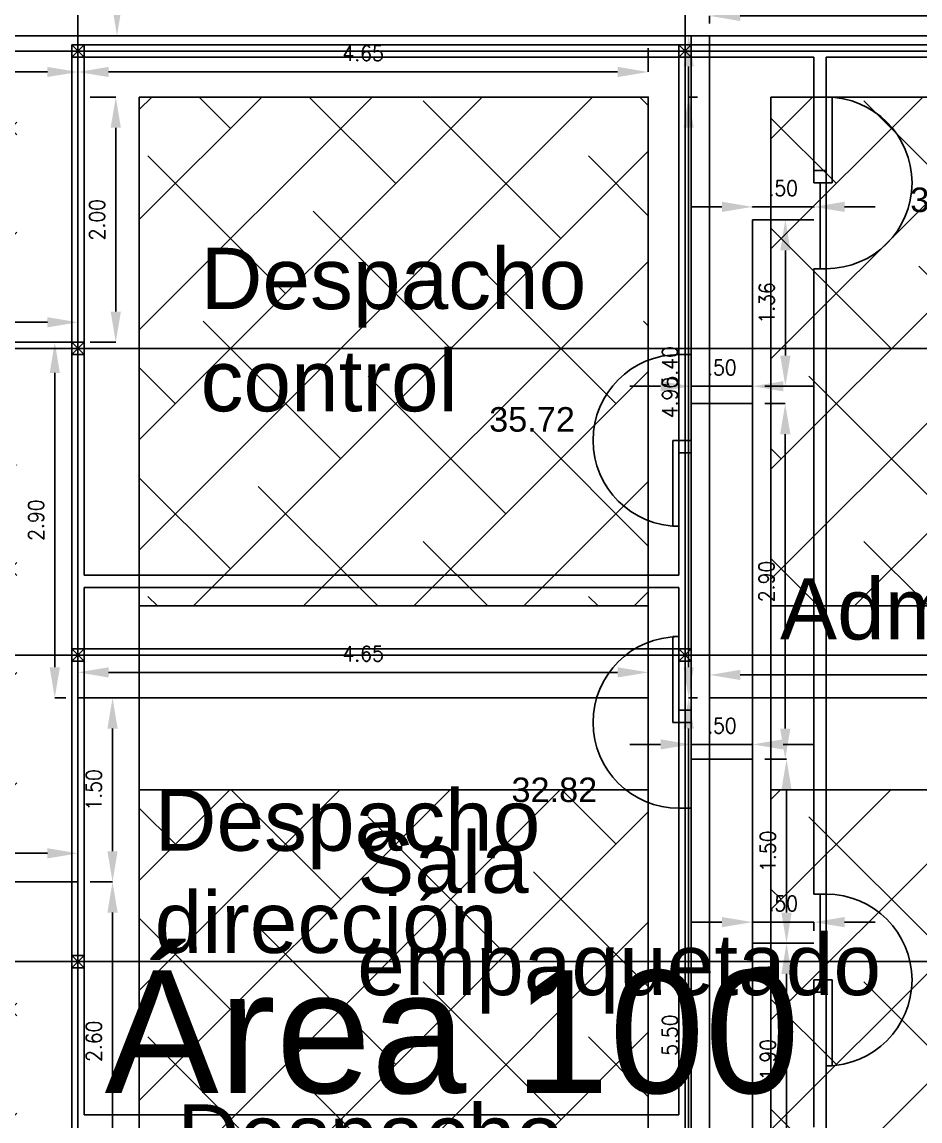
# Model space of a CAD drawing. Header units: inches. Extents: x 72863 to 73068, y 49095 to 49225.
# Drawn here: x 73056.35 to 73063.67, y 49166.39 to 49175.35 of the extents above; entities that cross this region are included whole.
import ezdxf

# ---------------------------------------------------------------- set-up
doc = ezdxf.new("R2010")
doc.units = ezdxf.units.IN
for name, color, linetype in [('Aguas pluviales', 140, 'Continuous'), ('Auxiliar', 240, 'Continuous'), ('Cotas_IncendiosP0', 30, 'Continuous'), ('Cotas_IncendiosP1', 30, 'Continuous'), ('IncendiosP0', 1, 'Continuous'), ('IncendiosP1', 1, 'Continuous'), ('P0', 5, 'Continuous'), ('P0 Texto', 7, 'Continuous'), ('P0_Elementos', 44, 'Continuous'), ('P0_Pasillos', 90, 'Continuous'), ('P1', 3, 'Continuous'), ('P1 Paredes interiores', 76, 'Continuous'), ('P1 Puertas', 30, 'Continuous'), ('P1 Puertas desplazadas', 30, 'Continuous'), ('P1 Texto', 7, 'Continuous'), ('Pilares', 240, 'Continuous')]:
    doc.layers.add(name, color=color, linetype=linetype)
doc.styles.add('80-100', font='romans.shx', dxfattribs={"width": 0.9, "height": 0.125})
doc.styles.get("Standard").update_dxf_attribs({"font": 'arial.ttf'})
doc.dimstyles.new('Copia de 100_conlineas', dxfattribs={"dimtxt": 0.125, "dimasz": 0.25, "dimexe": 0, "dimexo": 0.1, "dimgap": 0.09, "dimtad": 1, "dimzin": 4, "dimdsep": 46, "dimtxsty": '80-100', "dimcen": 0.1, "dimclrd": 256, "dimclre": 256, "dimclrt": 256, "dimadec": 0, "dimazin": 0, "dimtfac": 1, "dimtix": 1, "dimtmove": 2, "dimatfit": 3, "dimfxl": 1, "dimtvp": 1.058824, "dimtolj": 1, "dimtzin": 1, "dimarcsym": 0})

# ---------------------------------------------------------------- blocks, each defined once
blk = doc.blocks.new('*D372')
at = {"layer": 'Cotas_IncendiosP1', "lineweight": -2, "transparency": 16777216}
for p, q in [((73062.0571, 49168.0107), (73061.8071, 49168.0107)), ((73062.3071, 49167.9388), (73062.3071, 49168.0107)), ((73062.3071, 49168.0107), (73062.8071, 49168.0107)), ((73062.8071, 49167.9388), (73062.8071, 49168.0107)), ((73063.0571, 49168.0107), (73063.3071, 49168.0107))]:
    blk.add_line(p, q, dxfattribs=at)
at = {"layer": 'Cotas_IncendiosP1', "transparency": 16777216}
for points in [[(73062.0571, 49168.0523), (73062.0571, 49167.969), (73062.3071, 49168.0107)], [(73063.0571, 49168.0523), (73063.0571, 49167.969), (73062.8071, 49168.0107)]]:
    blk.add_solid(points, dxfattribs=at)
at = {"layer": 'Defpoints', "color": 0, "transparency": 16777216}
for p in [(73062.8071, 49168.0107), (73062.3071, 49167.8388), (73062.8071, 49167.8388)]:
    blk.add_point(p, dxfattribs=at)
at = {"layer": 'Cotas_IncendiosP1', "transparency": 16777216, "insert": (73062.5571, 49168.1632), "char_height": 0.125, "attachment_point": 5, "style": '80-100'}
blk.add_mtext('\\A1;.50', dxfattribs=at)
blk = doc.blocks.new('*D373')
at = {"layer": 'Cotas_IncendiosP1', "lineweight": -2, "transparency": 16777216}
for p, q in [((73061.5571, 49169.4599), (73061.3071, 49169.4599)), ((73061.8071, 49169.4388), (73061.8071, 49169.4599)), ((73061.8071, 49169.4599), (73062.3071, 49169.4599)), ((73062.3071, 49169.4388), (73062.3071, 49169.4599)), ((73062.5571, 49169.4599), (73062.8071, 49169.4599))]:
    blk.add_line(p, q, dxfattribs=at)
at = {"layer": 'Cotas_IncendiosP1', "transparency": 16777216}
for points in [[(73061.5571, 49169.5016), (73061.5571, 49169.4182), (73061.8071, 49169.4599)], [(73062.5571, 49169.5016), (73062.5571, 49169.4182), (73062.3071, 49169.4599)]]:
    blk.add_solid(points, dxfattribs=at)
at = {"layer": 'Defpoints', "color": 0, "transparency": 16777216}
for p in [(73062.3071, 49169.4599), (73061.8071, 49169.3388), (73062.3071, 49169.3388)]:
    blk.add_point(p, dxfattribs=at)
at = {"layer": 'Cotas_IncendiosP1', "transparency": 16777216, "insert": (73062.0571, 49169.6124), "char_height": 0.125, "attachment_point": 5, "style": '80-100'}
blk.add_mtext('\\A1;.50', dxfattribs=at)
blk = doc.blocks.new('*D374')
at = {"layer": 'Cotas_IncendiosP1', "lineweight": -2, "transparency": 16777216}
for p, q in [((73061.5571, 49172.3804), (73061.3071, 49172.3804)), ((73061.8071, 49172.3388), (73061.8071, 49172.3804)), ((73061.8071, 49172.3804), (73062.3071, 49172.3804)), ((73062.3071, 49172.3388), (73062.3071, 49172.3804)), ((73062.5571, 49172.3804), (73062.8071, 49172.3804))]:
    blk.add_line(p, q, dxfattribs=at)
at = {"layer": 'Cotas_IncendiosP1', "transparency": 16777216}
for points in [[(73061.5571, 49172.422), (73061.5571, 49172.3387), (73061.8071, 49172.3804)], [(73062.5571, 49172.422), (73062.5571, 49172.3387), (73062.3071, 49172.3804)]]:
    blk.add_solid(points, dxfattribs=at)
at = {"layer": 'Defpoints', "color": 0, "transparency": 16777216}
for p in [(73062.3071, 49172.3804), (73061.8071, 49172.2388), (73062.3071, 49172.2388)]:
    blk.add_point(p, dxfattribs=at)
at = {"layer": 'Cotas_IncendiosP1', "transparency": 16777216, "insert": (73062.0571, 49172.5329), "char_height": 0.125, "attachment_point": 5, "style": '80-100'}
blk.add_mtext('\\A1;.50', dxfattribs=at)
blk = doc.blocks.new('*D375')
at = {"layer": 'Cotas_IncendiosP1', "lineweight": -2, "transparency": 16777216}
for p, q in [((73062.0571, 49173.8435), (73061.8071, 49173.8435)), ((73062.3071, 49173.8388), (73062.3071, 49173.8435)), ((73062.3071, 49173.8435), (73062.8071, 49173.8435)), ((73062.8071, 49173.8388), (73062.8071, 49173.8435)), ((73063.0571, 49173.8435), (73063.3071, 49173.8435))]:
    blk.add_line(p, q, dxfattribs=at)
at = {"layer": 'Cotas_IncendiosP1', "transparency": 16777216}
for points in [[(73062.0571, 49173.8852), (73062.0571, 49173.8018), (73062.3071, 49173.8435)], [(73063.0571, 49173.8852), (73063.0571, 49173.8018), (73062.8071, 49173.8435)]]:
    blk.add_solid(points, dxfattribs=at)
at = {"layer": 'Defpoints', "color": 0, "transparency": 16777216}
for p in [(73062.8071, 49173.8435), (73062.3071, 49173.7388), (73062.8071, 49173.7388)]:
    blk.add_point(p, dxfattribs=at)
at = {"layer": 'Cotas_IncendiosP1', "transparency": 16777216, "insert": (73062.5571, 49173.996), "char_height": 0.125, "attachment_point": 5, "style": '80-100'}
blk.add_mtext('\\A1;.50', dxfattribs=at)
blk = doc.blocks.new('*D376')
at = {"layer": 'Cotas_IncendiosP1', "lineweight": -2, "transparency": 16777216}
for p, q in [((73062.4071, 49173.7388), (73062.5747, 49173.7388)), ((73062.5747, 49173.4888), (73062.5747, 49172.6304)), ((73062.4071, 49172.3804), (73062.5747, 49172.3804))]:
    blk.add_line(p, q, dxfattribs=at)
at = {"layer": 'Cotas_IncendiosP1', "transparency": 16777216}
for points in [[(73062.533, 49173.4888), (73062.6163, 49173.4888), (73062.5747, 49173.7388)], [(73062.533, 49172.6304), (73062.6163, 49172.6304), (73062.5747, 49172.3804)]]:
    blk.add_solid(points, dxfattribs=at)
at = {"layer": 'Defpoints', "color": 0, "transparency": 16777216}
for p in [(73062.3071, 49173.7388), (73062.3071, 49172.3804), (73062.5747, 49172.3804)]:
    blk.add_point(p, dxfattribs=at)
at = {"layer": 'Cotas_IncendiosP1', "transparency": 16777216, "insert": (73062.4222, 49173.0596), "char_height": 0.125, "attachment_point": 5, "rotation": 90, "style": '80-100'}
blk.add_mtext('\\A1;1.36', dxfattribs=at)
blk = doc.blocks.new('*D377')
at = {"layer": 'Cotas_IncendiosP1', "lineweight": -2, "transparency": 16777216}
for p, q in [((73062.4071, 49172.2388), (73062.5735, 49172.2388)), ((73062.5735, 49171.9888), (73062.5735, 49169.5888)), ((73062.4071, 49169.3388), (73062.5735, 49169.3388))]:
    blk.add_line(p, q, dxfattribs=at)
at = {"layer": 'Cotas_IncendiosP1', "transparency": 16777216}
for points in [[(73062.5319, 49171.9888), (73062.6152, 49171.9888), (73062.5735, 49172.2388)], [(73062.5319, 49169.5888), (73062.6152, 49169.5888), (73062.5735, 49169.3388)]]:
    blk.add_solid(points, dxfattribs=at)
at = {"layer": 'Defpoints', "color": 0, "transparency": 16777216}
for p in [(73062.3071, 49172.2388), (73062.3071, 49169.3388), (73062.5735, 49169.3388)]:
    blk.add_point(p, dxfattribs=at)
at = {"layer": 'Cotas_IncendiosP1', "transparency": 16777216, "insert": (73062.421, 49170.7888), "char_height": 0.125, "attachment_point": 5, "rotation": 90, "style": '80-100'}
blk.add_mtext('\\A1;2.90', dxfattribs=at)
blk = doc.blocks.new('*D378')
at = {"layer": 'Cotas_IncendiosP1', "lineweight": -2, "transparency": 16777216}
for p, q in [((73062.4071, 49169.3388), (73062.5841, 49169.3388)), ((73062.5841, 49169.0888), (73062.5841, 49168.0888)), ((73062.4071, 49167.8388), (73062.5841, 49167.8388))]:
    blk.add_line(p, q, dxfattribs=at)
at = {"layer": 'Cotas_IncendiosP1', "transparency": 16777216}
for points in [[(73062.5424, 49169.0888), (73062.6258, 49169.0888), (73062.5841, 49169.3388)], [(73062.5424, 49168.0888), (73062.6258, 49168.0888), (73062.5841, 49167.8388)]]:
    blk.add_solid(points, dxfattribs=at)
at = {"layer": 'Defpoints', "color": 0, "transparency": 16777216}
for p in [(73062.3071, 49169.3388), (73062.3071, 49167.8388), (73062.5841, 49167.8388)]:
    blk.add_point(p, dxfattribs=at)
at = {"layer": 'Cotas_IncendiosP1', "transparency": 16777216, "insert": (73062.4316, 49168.5888), "char_height": 0.125, "attachment_point": 5, "rotation": 90, "style": '80-100'}
blk.add_mtext('\\A1;1.50', dxfattribs=at)
blk = doc.blocks.new('*D379')
at = {"layer": 'Cotas_IncendiosP1', "lineweight": -2, "transparency": 16777216}
for p, q in [((73062.4071, 49167.8388), (73062.5841, 49167.8388)), ((73062.5841, 49166.1888), (73062.5841, 49167.5888)), ((73062.4071, 49165.9388), (73062.5841, 49165.9388))]:
    blk.add_line(p, q, dxfattribs=at)
at = {"layer": 'Cotas_IncendiosP1', "transparency": 16777216}
for points in [[(73062.5424, 49167.5888), (73062.6258, 49167.5888), (73062.5841, 49167.8388)], [(73062.5424, 49166.1888), (73062.6258, 49166.1888), (73062.5841, 49165.9388)]]:
    blk.add_solid(points, dxfattribs=at)
at = {"layer": 'Defpoints', "color": 0, "transparency": 16777216}
for p in [(73062.3071, 49167.8388), (73062.5841, 49167.8388), (73062.3071, 49165.9388)]:
    blk.add_point(p, dxfattribs=at)
at = {"layer": 'Cotas_IncendiosP1', "transparency": 16777216, "insert": (73062.4316, 49166.8888), "char_height": 0.125, "attachment_point": 5, "rotation": 90, "style": '80-100'}
blk.add_mtext('\\A1;1.90', dxfattribs=at)
blk = doc.blocks.new('*D394')
at = {"layer": 'Cotas_IncendiosP0', "lineweight": -2, "transparency": 16777216}
for p, q in [((73061.8571, 49169.8388), (73061.7859, 49169.8388)), ((73061.7859, 49164.5888), (73061.7859, 49169.5888)), ((73061.8571, 49164.3388), (73061.7859, 49164.3388))]:
    blk.add_line(p, q, dxfattribs=at)
at = {"layer": 'Cotas_IncendiosP0', "transparency": 16777216}
for points in [[(73061.7442, 49169.5888), (73061.8276, 49169.5888), (73061.7859, 49169.8388)], [(73061.7442, 49164.5888), (73061.8276, 49164.5888), (73061.7859, 49164.3388)]]:
    blk.add_solid(points, dxfattribs=at)
at = {"layer": 'Defpoints', "color": 0, "transparency": 16777216}
for p in [(73061.7859, 49169.8388), (73061.9571, 49169.8388), (73061.9571, 49164.3388)]:
    blk.add_point(p, dxfattribs=at)
at = {"layer": 'Cotas_IncendiosP0', "transparency": 16777216, "insert": (73061.6334, 49167.0888), "char_height": 0.125, "attachment_point": 5, "rotation": 90, "style": '80-100'}
blk.add_mtext('\\A1;5.50', dxfattribs=at)
blk = doc.blocks.new('*D396')
at = {"layer": 'Cotas_IncendiosP0', "lineweight": -2, "transparency": 16777216}
for p, q in [((73061.8571, 49174.7388), (73061.7859, 49174.7388)), ((73061.7859, 49174.4888), (73061.7859, 49170.0888)), ((73061.8571, 49169.8388), (73061.7859, 49169.8388))]:
    blk.add_line(p, q, dxfattribs=at)
at = {"layer": 'Cotas_IncendiosP0', "transparency": 16777216}
for points in [[(73061.7442, 49174.4888), (73061.8276, 49174.4888), (73061.7859, 49174.7388)], [(73061.7442, 49170.0888), (73061.8276, 49170.0888), (73061.7859, 49169.8388)]]:
    blk.add_solid(points, dxfattribs=at)
at = {"layer": 'Defpoints', "color": 0, "transparency": 16777216}
for p in [(73061.9571, 49174.7388), (73061.7859, 49169.8388), (73061.9571, 49169.8388)]:
    blk.add_point(p, dxfattribs=at)
at = {"layer": 'Cotas_IncendiosP0', "transparency": 16777216, "insert": (73061.6334, 49172.2888), "char_height": 0.125, "attachment_point": 5, "rotation": 90, "style": '80-100'}
blk.add_mtext('\\A1;4.90', dxfattribs=at)
blk = doc.blocks.new('*D397')
at = {"layer": 'Cotas_IncendiosP0', "lineweight": -2, "transparency": 16777216}
for p, q in [((73061.9571, 49169.9388), (73061.9571, 49170.0263)), ((73062.2071, 49170.0263), (73066.3571, 49170.0263)), ((73066.6071, 49169.9388), (73066.6071, 49170.0263))]:
    blk.add_line(p, q, dxfattribs=at)
at = {"layer": 'Cotas_IncendiosP0', "transparency": 16777216}
for points in [[(73062.2071, 49170.068), (73062.2071, 49169.9847), (73061.9571, 49170.0263)], [(73066.3571, 49170.068), (73066.3571, 49169.9847), (73066.6071, 49170.0263)]]:
    blk.add_solid(points, dxfattribs=at)
at = {"layer": 'Defpoints', "color": 0, "transparency": 16777216}
for p in [(73066.6071, 49170.0263), (73061.9571, 49169.8388), (73066.6071, 49169.8388)]:
    blk.add_point(p, dxfattribs=at)
at = {"layer": 'Cotas_IncendiosP0', "transparency": 16777216, "insert": (73064.2821, 49170.1788), "char_height": 0.125, "attachment_point": 5, "style": '80-100'}
blk.add_mtext('\\A1;4.65', dxfattribs=at)
blk = doc.blocks.new('*D398')
at = {"layer": 'Cotas_IncendiosP0', "lineweight": -2, "transparency": 16777216}
for p, q in [((73056.8071, 49169.9388), (73056.8071, 49170.0472)), ((73057.0571, 49170.0472), (73061.2071, 49170.0472)), ((73061.4571, 49169.9388), (73061.4571, 49170.0472))]:
    blk.add_line(p, q, dxfattribs=at)
at = {"layer": 'Cotas_IncendiosP0', "transparency": 16777216}
for points in [[(73057.0571, 49170.0889), (73057.0571, 49170.0055), (73056.8071, 49170.0472)], [(73061.2071, 49170.0889), (73061.2071, 49170.0055), (73061.4571, 49170.0472)]]:
    blk.add_solid(points, dxfattribs=at)
at = {"layer": 'Defpoints', "color": 0, "transparency": 16777216}
for p in [(73061.4571, 49170.0472), (73056.8071, 49169.8388), (73061.4571, 49169.8388)]:
    blk.add_point(p, dxfattribs=at)
at = {"layer": 'Cotas_IncendiosP0', "transparency": 16777216, "insert": (73059.1321, 49170.1997), "char_height": 0.125, "attachment_point": 5, "style": '80-100'}
blk.add_mtext('\\A1;4.65', dxfattribs=at)
blk = doc.blocks.new('*D401')
at = {"layer": 'Cotas_IncendiosP0', "lineweight": -2, "transparency": 16777216}
for p, q in [((73056.9071, 49169.8388), (73057.0887, 49169.8388)), ((73057.0887, 49168.5888), (73057.0887, 49169.5888)), ((73056.9071, 49168.3388), (73057.0887, 49168.3388))]:
    blk.add_line(p, q, dxfattribs=at)
at = {"layer": 'Cotas_IncendiosP0', "transparency": 16777216}
for points in [[(73057.047, 49169.5888), (73057.1303, 49169.5888), (73057.0887, 49169.8388)], [(73057.047, 49168.5888), (73057.1303, 49168.5888), (73057.0887, 49168.3388)]]:
    blk.add_solid(points, dxfattribs=at)
at = {"layer": 'Defpoints', "color": 0, "transparency": 16777216}
for p in [(73056.8071, 49169.8388), (73057.0887, 49169.8388), (73056.8071, 49168.3388)]:
    blk.add_point(p, dxfattribs=at)
at = {"layer": 'Cotas_IncendiosP0', "transparency": 16777216, "insert": (73056.9362, 49169.0888), "char_height": 0.125, "attachment_point": 5, "rotation": 90, "style": '80-100'}
blk.add_mtext('\\A1;1.50', dxfattribs=at)
blk = doc.blocks.new('*D343')
at = {"layer": 'Cotas_IncendiosP0', "lineweight": -2, "transparency": 16777216}
for p, q in [((73056.9071, 49168.3388), (73057.0887, 49168.3388)), ((73057.0887, 49165.9888), (73057.0887, 49168.0888)), ((73056.9071, 49165.7388), (73057.0887, 49165.7388))]:
    blk.add_line(p, q, dxfattribs=at)
at = {"layer": 'Cotas_IncendiosP0', "transparency": 16777216}
for points in [[(73057.047, 49168.0888), (73057.1303, 49168.0888), (73057.0887, 49168.3388)], [(73057.047, 49165.9888), (73057.1303, 49165.9888), (73057.0887, 49165.7388)]]:
    blk.add_solid(points, dxfattribs=at)
at = {"layer": 'Defpoints', "color": 0, "transparency": 16777216}
for p in [(73056.8071, 49168.3388), (73057.0887, 49168.3388), (73056.8071, 49165.7388)]:
    blk.add_point(p, dxfattribs=at)
at = {"layer": 'Cotas_IncendiosP0', "transparency": 16777216, "insert": (73056.9362, 49167.0388), "char_height": 0.125, "attachment_point": 5, "rotation": 90, "style": '80-100'}
blk.add_mtext('\\A1;2.60', dxfattribs=at)
blk = doc.blocks.new('*D404')
at = {"layer": 'Cotas_IncendiosP0', "lineweight": -2, "transparency": 16777216}
for p, q in [((73050.8071, 49172.8388), (73050.8071, 49172.9023)), ((73051.0571, 49172.9023), (73056.5571, 49172.9023)), ((73056.8071, 49172.8388), (73056.8071, 49172.9023))]:
    blk.add_line(p, q, dxfattribs=at)
at = {"layer": 'Cotas_IncendiosP0', "transparency": 16777216}
for points in [[(73051.0571, 49172.9439), (73051.0571, 49172.8606), (73050.8071, 49172.9023)], [(73056.5571, 49172.9439), (73056.5571, 49172.8606), (73056.8071, 49172.9023)]]:
    blk.add_solid(points, dxfattribs=at)
at = {"layer": 'Defpoints', "color": 0, "transparency": 16777216}
for p in [(73056.8071, 49172.9023), (73050.8071, 49172.7388), (73056.8071, 49172.7388)]:
    blk.add_point(p, dxfattribs=at)
at = {"layer": 'Cotas_IncendiosP0', "transparency": 16777216, "insert": (73053.8071, 49173.0548), "char_height": 0.125, "attachment_point": 5, "style": '80-100'}
blk.add_mtext('\\A1;6.00', dxfattribs=at)
blk = doc.blocks.new('*D408')
at = {"layer": 'Cotas_IncendiosP0', "lineweight": -2, "transparency": 16777216}
for p, q in [((73052.9124, 49168.4388), (73052.9124, 49168.5719)), ((73053.1624, 49168.5719), (73056.5571, 49168.5719)), ((73056.8071, 49168.4388), (73056.8071, 49168.5719))]:
    blk.add_line(p, q, dxfattribs=at)
at = {"layer": 'Cotas_IncendiosP0', "transparency": 16777216}
for points in [[(73053.1624, 49168.6135), (73053.1624, 49168.5302), (73052.9124, 49168.5719)], [(73056.5571, 49168.6135), (73056.5571, 49168.5302), (73056.8071, 49168.5719)]]:
    blk.add_solid(points, dxfattribs=at)
at = {"layer": 'Defpoints', "color": 0, "transparency": 16777216}
for p in [(73056.8071, 49168.5719), (73052.9124, 49168.3388), (73056.8071, 49168.3388)]:
    blk.add_point(p, dxfattribs=at)
at = {"layer": 'Cotas_IncendiosP0', "transparency": 16777216, "insert": (73054.8597, 49168.7244), "char_height": 0.125, "attachment_point": 5, "style": '80-100'}
blk.add_mtext('\\A1;3.89', dxfattribs=at)
blk = doc.blocks.new('*D409')
at = {"layer": 'Cotas_IncendiosP0', "lineweight": -2, "transparency": 16777216}
for p, q in [((73056.7071, 49172.7388), (73056.6176, 49172.7388)), ((73056.6176, 49170.0888), (73056.6176, 49172.4888)), ((73056.7071, 49169.8388), (73056.6176, 49169.8388))]:
    blk.add_line(p, q, dxfattribs=at)
at = {"layer": 'Cotas_IncendiosP0', "transparency": 16777216}
for points in [[(73056.576, 49172.4888), (73056.6593, 49172.4888), (73056.6176, 49172.7388)], [(73056.576, 49170.0888), (73056.6593, 49170.0888), (73056.6176, 49169.8388)]]:
    blk.add_solid(points, dxfattribs=at)
at = {"layer": 'Defpoints', "color": 0, "transparency": 16777216}
for p in [(73056.6176, 49172.7388), (73056.8071, 49172.7388), (73056.8071, 49169.8388)]:
    blk.add_point(p, dxfattribs=at)
at = {"layer": 'Cotas_IncendiosP0', "transparency": 16777216, "insert": (73056.4651, 49171.2888), "char_height": 0.125, "attachment_point": 5, "rotation": 90, "style": '80-100'}
blk.add_mtext('\\A1;2.90', dxfattribs=at)
blk = doc.blocks.new('*D410')
at = {"layer": 'Cotas_IncendiosP0', "lineweight": -2, "transparency": 16777216}
for p, q in [((73056.9071, 49174.7388), (73057.115, 49174.7388)), ((73057.115, 49172.9888), (73057.115, 49174.4888)), ((73056.9071, 49172.7388), (73057.115, 49172.7388))]:
    blk.add_line(p, q, dxfattribs=at)
at = {"layer": 'Cotas_IncendiosP0', "transparency": 16777216}
for points in [[(73057.0734, 49174.4888), (73057.1567, 49174.4888), (73057.115, 49174.7388)], [(73057.0734, 49172.9888), (73057.1567, 49172.9888), (73057.115, 49172.7388)]]:
    blk.add_solid(points, dxfattribs=at)
at = {"layer": 'Defpoints', "color": 0, "transparency": 16777216}
for p in [(73056.8071, 49174.7388), (73057.115, 49174.7388), (73056.8071, 49172.7388)]:
    blk.add_point(p, dxfattribs=at)
at = {"layer": 'Cotas_IncendiosP0', "transparency": 16777216, "insert": (73056.9625, 49173.7388), "char_height": 0.125, "attachment_point": 5, "rotation": 90, "style": '80-100'}
blk.add_mtext('\\A1;2.00', dxfattribs=at)
blk = doc.blocks.new('*D418')
at = {"layer": 'Cotas_IncendiosP0', "lineweight": -2, "transparency": 16777216}
for p, q in [((73047.0071, 49175.1388), (73047.0071, 49174.9433)), ((73056.8071, 49175.1388), (73056.8071, 49174.9433)), ((73047.2571, 49174.9433), (73056.5571, 49174.9433))]:
    blk.add_line(p, q, dxfattribs=at)
at = {"layer": 'Cotas_IncendiosP0', "transparency": 16777216}
for points in [[(73047.2571, 49174.985), (73047.2571, 49174.9017), (73047.0071, 49174.9433)], [(73056.5571, 49174.985), (73056.5571, 49174.9017), (73056.8071, 49174.9433)]]:
    blk.add_solid(points, dxfattribs=at)
at = {"layer": 'Defpoints', "color": 0, "transparency": 16777216}
for p in [(73047.0071, 49175.2388), (73056.8071, 49175.2388), (73056.8071, 49174.9433)]:
    blk.add_point(p, dxfattribs=at)
at = {"layer": 'Cotas_IncendiosP0', "transparency": 16777216, "insert": (73051.9071, 49175.0958), "char_height": 0.125, "attachment_point": 5, "style": '80-100'}
blk.add_mtext('\\A1;9.80', dxfattribs=at)
blk = doc.blocks.new('*D419')
at = {"layer": 'Cotas_IncendiosP0', "lineweight": -2, "transparency": 16777216}
for p, q in [((73056.9071, 49177.7388), (73057.1252, 49177.7388)), ((73057.1252, 49175.4888), (73057.1252, 49177.4888)), ((73056.9071, 49175.2388), (73057.1252, 49175.2388))]:
    blk.add_line(p, q, dxfattribs=at)
at = {"layer": 'Cotas_IncendiosP0', "transparency": 16777216}
for points in [[(73057.0835, 49177.4888), (73057.1668, 49177.4888), (73057.1252, 49177.7388)], [(73057.0835, 49175.4888), (73057.1668, 49175.4888), (73057.1252, 49175.2388)]]:
    blk.add_solid(points, dxfattribs=at)
at = {"layer": 'Defpoints', "color": 0, "transparency": 16777216}
for p in [(73056.8071, 49177.7388), (73057.1252, 49177.7388), (73056.8071, 49175.2388)]:
    blk.add_point(p, dxfattribs=at)
at = {"layer": 'Cotas_IncendiosP0', "transparency": 16777216, "insert": (73056.9727, 49176.4888), "char_height": 0.125, "attachment_point": 5, "rotation": 90, "style": '80-100'}
blk.add_mtext('\\A1;2.50', dxfattribs=at)
blk = doc.blocks.new('*D438')
at = {"layer": 'Cotas_IncendiosP0', "lineweight": -2, "transparency": 16777216}
for p, q in [((73056.8071, 49175.1388), (73056.8071, 49174.9433)), ((73061.4571, 49175.1388), (73061.4571, 49174.9433)), ((73057.0571, 49174.9433), (73061.2071, 49174.9433))]:
    blk.add_line(p, q, dxfattribs=at)
at = {"layer": 'Cotas_IncendiosP0', "transparency": 16777216}
for points in [[(73057.0571, 49174.985), (73057.0571, 49174.9017), (73056.8071, 49174.9433)], [(73061.2071, 49174.985), (73061.2071, 49174.9017), (73061.4571, 49174.9433)]]:
    blk.add_solid(points, dxfattribs=at)
at = {"layer": 'Defpoints', "color": 0, "transparency": 16777216}
for p in [(73056.8071, 49175.2388), (73061.4571, 49175.2388), (73061.4571, 49174.9433)]:
    blk.add_point(p, dxfattribs=at)
at = {"layer": 'Cotas_IncendiosP0', "transparency": 16777216, "insert": (73059.1321, 49175.0958), "char_height": 0.125, "attachment_point": 5, "style": '80-100'}
blk.add_mtext('\\A1;4.65', dxfattribs=at)
blk = doc.blocks.new('*D439')
at = {"layer": 'Cotas_IncendiosP0', "lineweight": -2, "transparency": 16777216}
for p, q in [((73061.9571, 49175.3388), (73061.9571, 49175.4002)), ((73062.2071, 49175.4002), (73066.3571, 49175.4002)), ((73066.6071, 49175.3388), (73066.6071, 49175.4002))]:
    blk.add_line(p, q, dxfattribs=at)
at = {"layer": 'Cotas_IncendiosP0', "transparency": 16777216}
for points in [[(73062.2071, 49175.4418), (73062.2071, 49175.3585), (73061.9571, 49175.4002)], [(73066.3571, 49175.4418), (73066.3571, 49175.3585), (73066.6071, 49175.4002)]]:
    blk.add_solid(points, dxfattribs=at)
at = {"layer": 'Defpoints', "color": 0, "transparency": 16777216}
for p in [(73066.6071, 49175.4002), (73061.9571, 49175.2388), (73066.6071, 49175.2388)]:
    blk.add_point(p, dxfattribs=at)
at = {"layer": 'Cotas_IncendiosP0', "transparency": 16777216, "insert": (73064.2821, 49175.5527), "char_height": 0.125, "attachment_point": 5, "style": '80-100'}
blk.add_mtext('\\A1;4.65', dxfattribs=at)
blk = doc.blocks.new('*D440')
at = {"layer": 'Cotas_IncendiosP0', "lineweight": -2, "transparency": 16777216}
for p, q in [((73061.8571, 49175.2388), (73061.7859, 49175.2388)), ((73061.7859, 49170.0888), (73061.7859, 49174.9888)), ((73061.8571, 49169.8388), (73061.7859, 49169.8388))]:
    blk.add_line(p, q, dxfattribs=at)
at = {"layer": 'Cotas_IncendiosP0', "transparency": 16777216}
for points in [[(73061.7442, 49174.9888), (73061.8276, 49174.9888), (73061.7859, 49175.2388)], [(73061.7442, 49170.0888), (73061.8276, 49170.0888), (73061.7859, 49169.8388)]]:
    blk.add_solid(points, dxfattribs=at)
at = {"layer": 'Defpoints', "color": 0, "transparency": 16777216}
for p in [(73061.7859, 49175.2388), (73061.9571, 49175.2388), (73061.9571, 49169.8388)]:
    blk.add_point(p, dxfattribs=at)
at = {"layer": 'Cotas_IncendiosP0', "transparency": 16777216, "insert": (73061.6334, 49172.5388), "char_height": 0.125, "attachment_point": 5, "rotation": 90, "style": '80-100'}
blk.add_mtext('\\A1;5.40', dxfattribs=at)

msp = doc.modelspace()

# ---------------------------------------------------------------- hatches: boundary and pattern name
at = {"layer": 'P0_Elementos'}
h = msp.add_hatch(dxfattribs=at)
h.set_pattern_fill('ANSI38', color=256, scale=0.2)
h.set_pattern_definition([(45, (73014.496, 49132.724), (-0.449013, 0.449013), []), (135, (73014.496, 49132.724), (-1.3470384, 0.449013), [1.5875, -0.9525])])
h.paths.add_polyline_path([(73050.2071, 49172.2388), (73049.2071, 49172.2388), (73049.2071, 49167.7388), (73050.2071, 49167.7388)])
h.paths.add_polyline_path([(73048.0071, 49172.2388), (73047.0071, 49172.2388), (73047.0071, 49167.7388), (73048.0071, 49167.7388)])
h.paths.add_polyline_path([(73052.4071, 49172.2388), (73051.4071, 49172.2388), (73051.4071, 49167.7388), (73052.4071, 49167.7388)])
h.paths.add_polyline_path([(73056.3071, 49171.7388), (73053.4177, 49171.7388), (73053.4177, 49168.9388), (73056.3071, 49168.9388)])
h.paths.add_polyline_path([(73056.3071, 49167.7388), (73052.9071, 49167.7388), (73052.9071, 49166.2388), (73056.3071, 49166.2388)])
h.paths.add_polyline_path([(73056.3071, 49165.2388), (73052.9071, 49165.2388), (73052.9071, 49163.7388), (73056.3071, 49163.7388)])
h.paths.add_polyline_path([(73056.3071, 49174.7388), (73047.0071, 49174.7388), (73047.0071, 49173.2388), (73056.3071, 49173.2388)])
h.paths.add_polyline_path([(73056.3071, 49177.2388), (73047.0071, 49177.2388), (73047.0071, 49175.7388), (73056.3071, 49175.7388)])
h.paths.add_polyline_path([(73061.4571, 49174.7388), (73057.3071, 49174.7388), (73057.3071, 49170.5888), (73061.4571, 49170.5888)])
h.paths.add_polyline_path([(73066.6071, 49174.7388), (73062.4571, 49174.7388), (73062.4571, 49170.5888), (73066.6071, 49170.5888)])
h.paths.add_polyline_path([(73061.4571, 49169.0888), (73057.3071, 49169.0888), (73057.3071, 49164.9388), (73061.4571, 49164.9388)])
h.paths.add_polyline_path([(73066.6071, 49169.0888), (73062.4571, 49169.0888), (73062.4571, 49164.9388), (73066.6071, 49164.9388)])
h.paths.add_polyline_path([(73061.4571, 49163.7388), (73057.8571, 49163.7388), (73057.8571, 49161.4388), (73061.4571, 49161.4388)])
h.paths.add_polyline_path([(73066.6071, 49163.7388), (73062.4571, 49163.7388), (73062.4571, 49160.4388), (73066.6071, 49160.4388)])

# ---------------------------------------------------------------- linework, layer by layer
at = {"layer": 'Aguas pluviales'}
for p, q in [((73056.8071, 49160.2388), (73056.8071, 49196.4888)), ((73056.8071, 49170.1888), (73046.8071, 49170.1888)), ((73056.8071, 49170.1888), (73066.8071, 49170.1888))]:
    msp.add_line(p, q, dxfattribs=at)
at = {"layer": 'Auxiliar'}
for p, q in [((73056.8071, 49160.3388), (73056.8071, 49196.3633)), ((73061.7571, 49160.3388), (73061.7571, 49196.3631)), ((73066.7071, 49175.1138), (73046.9071, 49175.1138)), ((73046.9071, 49172.6888), (73066.7071, 49172.6888)), ((73066.7071, 49170.1888), (73046.9071, 49170.1888)), ((73046.9071, 49167.6888), (73066.7071, 49167.6888))]:
    msp.add_line(p, q, dxfattribs=at)
at = {"layer": 'IncendiosP0'}
for p, q in [((73056.8071, 49175.2388), (73056.8071, 49175.7388)), ((73047.0071, 49175.2388), (73056.8071, 49175.2388)), ((73056.8071, 49175.2388), (73061.4571, 49175.2388)), ((73066.6071, 49175.2388), (73061.9571, 49175.2388)), ((73061.9571, 49174.7388), (73061.9571, 49175.2388)), ((73056.8071, 49174.7388), (73056.8071, 49163.2388)), ((73061.9571, 49174.7388), (73061.9571, 49161.4388)), ((73047.0071, 49172.7388), (73056.8071, 49172.7388)), ((73061.4571, 49169.8388), (73056.8071, 49169.8388)), ((73066.6071, 49169.8388), (73061.9571, 49169.8388)), ((73053.4177, 49168.3388), (73056.8071, 49168.3388))]:
    msp.add_line(p, q, dxfattribs=at)
at = {"layer": 'IncendiosP1'}
for p, q in [((73062.8071, 49173.7388), (73062.3071, 49173.7388)), ((73062.3071, 49173.7388), (73062.3071, 49172.2388)), ((73061.8071, 49172.2388), (73062.3071, 49172.2388)), ((73062.3071, 49172.2388), (73062.3071, 49169.3388)), ((73061.8071, 49169.3388), (73062.3071, 49169.3388)), ((73062.3071, 49169.3388), (73062.3071, 49167.8388)), ((73062.3071, 49167.8388), (73062.3071, 49165.9388)), ((73062.8071, 49167.8388), (73062.3071, 49167.8388))]:
    msp.add_line(p, q, dxfattribs=at)
at = {"layer": 'P0'}
for p, q in [((73056.8071, 49172.7388), (73051.8071, 49172.7388)), ((73056.8071, 49162.7388), (73056.8071, 49172.7388))]:
    msp.add_line(p, q, dxfattribs=at)
for points in [[(73056.8071, 49172.7388), (73056.8071, 49177.7388), (73046.8071, 49177.7388)], [(73066.8071, 49175.2388), (73056.8071, 49175.2388)]]:
    msp.add_lwpolyline(points, dxfattribs=at)
at = {"layer": 'P0_Elementos'}
for points in [[(73057.3071, 49174.7388), (73061.4571, 49174.7388), (73061.4571, 49170.5888), (73057.3071, 49170.5888)], [(73062.4571, 49174.7388), (73066.6071, 49174.7388), (73066.6071, 49170.5888), (73062.4571, 49170.5888)], [(73057.3071, 49169.0888), (73061.4571, 49169.0888), (73061.4571, 49164.9388), (73057.3071, 49164.9388)], [(73062.4571, 49169.0888), (73066.6071, 49169.0888), (73066.6071, 49164.9388), (73062.4571, 49164.9388)]]:
    msp.add_lwpolyline(points, close=True, dxfattribs=at)
at = {"layer": 'P0_Pasillos'}
for p, q in [((73057.3071, 49163.7388), (73057.3071, 49174.7388)), ((73057.3071, 49174.7388), (73061.4571, 49174.7388)), ((73061.4571, 49174.7388), (73061.4571, 49161.4388)), ((73062.4571, 49174.7388), (73066.6071, 49174.7388)), ((73062.4571, 49174.7388), (73062.4571, 49160.4388))]:
    msp.add_line(p, q, dxfattribs=at)
at = {"layer": 'P1'}
for points in [[(73046.8071, 49160.2388), (73066.8071, 49160.2388), (73066.8071, 49175.2388), (73061.8071, 49175.2388), (73061.8071, 49165.2388), (73066.8071, 49165.2388)], [(73061.8071, 49175.2388), (73056.8071, 49175.2388), (73056.8071, 49170.2388), (73061.8071, 49170.2388)], [(73056.8071, 49170.2388), (73056.8071, 49165.2388), (73061.8071, 49165.2388)]]:
    msp.add_lwpolyline(points, dxfattribs=at)
at = {"layer": 'P1 Paredes interiores'}
for p, q in [((73056.7571, 49162.8388), (73056.7571, 49175.1638)), ((73056.8071, 49175.1638), (73056.7571, 49175.1638)), ((73056.8071, 49175.1638), (73066.6071, 49175.1638)), ((73056.8571, 49170.8888), (73056.8571, 49175.0638)), ((73056.9071, 49175.0638), (73056.8571, 49175.0638)), ((73056.9071, 49175.0638), (73061.5071, 49175.0638)), ((73061.6071, 49175.0638), (73061.5071, 49175.0638)), ((73061.6071, 49175.0638), (73061.7071, 49175.0638)), ((73061.7071, 49172.7388), (73061.7071, 49175.0638)), ((73061.8071, 49175.0638), (73062.6071, 49175.0638)), ((73061.8071, 49175.0638), (73061.8071, 49172.7388)), ((73062.8071, 49175.0638), (73062.6071, 49175.0638)), ((73062.8071, 49175.0638), (73062.8071, 49174.1388)), ((73062.9071, 49175.0638), (73066.6071, 49175.0638)), ((73062.9071, 49174.1388), (73062.9071, 49175.0638)), ((73062.8071, 49174.1388), (73062.9071, 49174.1388)), ((73062.8071, 49168.2388), (73062.8071, 49173.3388)), ((73062.8071, 49173.3388), (73062.9071, 49173.3388)), ((73062.9071, 49173.3388), (73062.9071, 49168.2388)), ((73061.7071, 49172.7388), (73061.7071, 49172.6388)), ((73061.8071, 49172.6388), (73061.8071, 49172.7388)), ((73061.7071, 49172.6388), (73061.8071, 49172.6388)), ((73061.7071, 49170.8388), (73061.7071, 49171.8388)), ((73061.7071, 49171.8388), (73061.8071, 49171.8388)), ((73061.8071, 49171.8388), (73061.8071, 49169.7388)), ((73056.8571, 49170.8388), (73056.8571, 49170.8888)), ((73056.9071, 49170.8388), (73056.8571, 49170.8388)), ((73056.9071, 49170.8388), (73061.5071, 49170.8388)), ((73061.7071, 49170.8388), (73061.5071, 49170.8388)), ((73056.8571, 49166.4388), (73056.8571, 49170.7388)), ((73056.9071, 49170.7388), (73056.8571, 49170.7388)), ((73056.9071, 49170.7388), (73061.5071, 49170.7388)), ((73061.7071, 49170.7388), (73061.5071, 49170.7388)), ((73061.7071, 49170.7388), (73061.7071, 49169.7388)), ((73061.8071, 49169.7388), (73061.7071, 49169.7388)), ((73061.7071, 49168.9388), (73061.7071, 49166.6388)), ((73061.7071, 49168.9388), (73061.8071, 49168.9388)), ((73061.8071, 49168.9388), (73061.8071, 49166.3388)), ((73062.9071, 49168.2388), (73062.8071, 49168.2388)), ((73062.9071, 49167.4388), (73062.8071, 49167.4388)), ((73062.8071, 49167.4388), (73062.8071, 49166.3388)), ((73062.9071, 49166.4388), (73062.9071, 49167.4388)), ((73061.7071, 49166.4388), (73061.7071, 49166.6388)), ((73056.9071, 49166.4388), (73056.8571, 49166.4388)), ((73061.5071, 49166.4388), (73056.9071, 49166.4388)), ((73061.7071, 49166.4388), (73061.5071, 49166.4388)), ((73062.9071, 49165.3388), (73062.9071, 49166.4388))]:
    msp.add_line(p, q, dxfattribs=at)
at = {"layer": 'P1 Puertas'}
for p, q in [((73062.8071, 49174.1388), (73062.8071, 49174.0388)), ((73062.9071, 49174.1388), (73062.8071, 49174.1388)), ((73062.9071, 49174.0388), (73062.9071, 49174.1388)), ((73062.8071, 49174.0388), (73062.9071, 49174.0388)), ((73062.8571, 49173.3388), (73062.8571, 49174.0388)), ((73062.9071, 49174.0388), (73062.9071, 49173.3388)), ((73062.9571, 49174.0388), (73062.9071, 49174.0388)), ((73062.9071, 49173.3388), (73062.8571, 49173.3388)), ((73061.7071, 49171.9388), (73061.7071, 49172.6388)), ((73061.7071, 49172.6388), (73061.7571, 49172.6388)), ((73061.7571, 49172.6388), (73061.7571, 49171.9388)), ((73061.6571, 49171.9388), (73061.7071, 49171.9388)), ((73061.8071, 49171.9388), (73061.7071, 49171.9388)), ((73061.7071, 49171.9388), (73061.7071, 49171.8388)), ((73061.8071, 49171.8388), (73061.8071, 49171.9388)), ((73061.7071, 49171.8388), (73061.8071, 49171.8388)), ((73061.7071, 49169.6388), (73061.7071, 49169.7388)), ((73061.7071, 49169.7388), (73061.8071, 49169.7388)), ((73061.8071, 49169.7388), (73061.8071, 49169.6388)), ((73061.6571, 49169.6388), (73061.7071, 49169.6388)), ((73061.8071, 49169.6388), (73061.7071, 49169.6388)), ((73061.7071, 49169.6388), (73061.7071, 49168.9388)), ((73061.7571, 49168.9388), (73061.7571, 49169.6388)), ((73061.7071, 49168.9388), (73061.7571, 49168.9388)), ((73062.9071, 49168.2388), (73062.8571, 49168.2388)), ((73062.8571, 49168.2388), (73062.8571, 49167.5388)), ((73062.9071, 49167.5388), (73062.9071, 49168.2388)), ((73062.8071, 49167.4388), (73062.8071, 49167.5388)), ((73062.8071, 49167.5388), (73062.9071, 49167.5388)), ((73062.9071, 49167.5388), (73062.9071, 49167.4388)), ((73062.9571, 49167.5388), (73062.9071, 49167.5388)), ((73062.9071, 49167.4388), (73062.8071, 49167.4388))]:
    msp.add_line(p, q, dxfattribs=at)
at = {"layer": 'P1 Puertas desplazadas'}
for p, q in [((73062.9071, 49174.0388), (73062.9071, 49174.7388)), ((73062.9071, 49174.7388), (73062.9571, 49174.7388)), ((73062.9571, 49174.7388), (73062.9571, 49174.0388)), ((73062.8071, 49174.0388), (73062.8071, 49174.1388)), ((73062.8071, 49174.1388), (73062.9071, 49174.1388)), ((73062.9071, 49174.0388), (73062.8071, 49174.0388)), ((73062.9071, 49174.0388), (73062.9571, 49174.0388)), ((73061.6571, 49171.2388), (73061.6571, 49171.9388)), ((73061.6571, 49171.9388), (73061.7071, 49171.9388)), ((73061.7071, 49171.9388), (73061.7071, 49171.2388)), ((73061.7071, 49171.9388), (73061.8071, 49171.9388)), ((73061.8071, 49171.9388), (73061.8071, 49171.8388)), ((73061.8071, 49171.8388), (73061.7071, 49171.8388)), ((73061.7071, 49171.2388), (73061.6571, 49171.2388)), ((73061.7071, 49170.3388), (73061.6571, 49170.3388)), ((73061.6571, 49170.3388), (73061.6571, 49169.6388)), ((73061.7071, 49169.6388), (73061.7071, 49170.3388)), ((73061.7071, 49169.7388), (73061.8071, 49169.7388)), ((73061.8071, 49169.7388), (73061.8071, 49169.6388)), ((73061.8071, 49169.6388), (73061.6571, 49169.6388)), ((73062.8071, 49167.4388), (73062.8071, 49167.5388)), ((73062.8071, 49167.5388), (73062.9571, 49167.5388)), ((73062.9071, 49167.5388), (73062.9071, 49166.8388)), ((73062.9571, 49166.8388), (73062.9571, 49167.5388)), ((73062.9071, 49167.4388), (73062.8071, 49167.4388)), ((73062.9071, 49166.8388), (73062.9571, 49166.8388))]:
    msp.add_line(p, q, dxfattribs=at)
for centre, start, end in [((73062.9071, 49174.0388), 270, 90), ((73061.7071, 49171.9388), 90, 270), ((73061.7071, 49169.6388), 90, 270), ((73062.9071, 49167.5388), 270, 90)]:
    msp.add_arc(centre, 0.7, start, end, dxfattribs=at)
at = {"layer": 'Pilares'}
for p, q in [((73056.7571, 49175.1638), (73056.8571, 49175.1638)), ((73056.7571, 49175.0638), (73056.7571, 49175.1638)), ((73056.7571, 49175.1638), (73056.8571, 49175.0638)), ((73056.8571, 49175.1638), (73056.7571, 49175.0638)), ((73056.8571, 49175.1638), (73056.8571, 49175.0638)), ((73061.8071, 49175.1638), (73061.7071, 49175.1638)), ((73061.7071, 49175.1638), (73061.7071, 49175.0638)), ((73061.8071, 49175.1638), (73061.7071, 49175.0638)), ((73061.7071, 49175.1638), (73061.8071, 49175.0638)), ((73061.8071, 49175.0638), (73061.8071, 49175.1638)), ((73056.8571, 49175.0638), (73056.7571, 49175.0638)), ((73061.7071, 49175.0638), (73061.8071, 49175.0638)), ((73056.7571, 49172.7388), (73056.8571, 49172.7388)), ((73056.7571, 49172.6388), (73056.7571, 49172.7388)), ((73056.7571, 49172.7388), (73056.8571, 49172.6388)), ((73056.8571, 49172.7388), (73056.7571, 49172.6388)), ((73056.8571, 49172.7388), (73056.8571, 49172.6388)), ((73056.8571, 49172.6388), (73056.7571, 49172.6388)), ((73056.7571, 49170.2388), (73056.8571, 49170.2388)), ((73056.7571, 49170.1388), (73056.7571, 49170.2388)), ((73056.7571, 49170.2388), (73056.8571, 49170.1388)), ((73056.8571, 49170.2388), (73056.7571, 49170.1388)), ((73056.8571, 49170.2388), (73056.8571, 49170.1388)), ((73061.8071, 49170.2388), (73061.7071, 49170.2388)), ((73061.7071, 49170.2388), (73061.7071, 49170.1388)), ((73061.8071, 49170.2388), (73061.7071, 49170.1388)), ((73061.7071, 49170.2388), (73061.8071, 49170.1388)), ((73061.8071, 49170.1388), (73061.8071, 49170.2388)), ((73056.8571, 49170.1388), (73056.7571, 49170.1388)), ((73061.7071, 49170.1388), (73061.8071, 49170.1388)), ((73056.7571, 49167.7388), (73056.8571, 49167.7388)), ((73056.7571, 49167.6388), (73056.7571, 49167.7388)), ((73056.7571, 49167.7388), (73056.8571, 49167.6388)), ((73056.8571, 49167.7388), (73056.7571, 49167.6388)), ((73056.8571, 49167.7388), (73056.8571, 49167.6388)), ((73056.8571, 49167.6388), (73056.7571, 49167.6388))]:
    msp.add_line(p, q, dxfattribs=at)

# ---------------------------------------------------------------- texts
at = {"layer": 'Aguas pluviales', "insert": (73057.0237, 49167.6167), "char_height": 1, "attachment_point": 1}
msp.add_mtext_dynamic_manual_height_columns('Área 100', width=13.091936, gutter_width=12.5, heights=[3.853], dxfattribs=at)
at = {"layer": 'Cotas_IncendiosP1', "char_height": 0.2, "attachment_point": 1}
for s, insert in [('37.08', (73063.5925, 49174.0009)), ('35.72', (73060.1595, 49172.2102)), ('32.82', (73060.3414, 49169.1896))]:
    msp.add_mtext_dynamic_manual_height_columns(s, width=0.285719, gutter_width=1, heights=[0], dxfattribs=dict(at, insert=insert))
at = {"layer": 'P0 Texto', "insert": (73059.0834, 49168.7487), "char_height": 0.5, "attachment_point": 1}
msp.add_mtext_dynamic_manual_height_columns('Sala\\Pempaquetado', width=6.141857, gutter_width=12.5, heights=[0], dxfattribs=at)
at = {"layer": 'P1 Texto', "char_height": 0.5, "attachment_point": 1}
for s, width, insert in [('Despacho\\Pcontrol', 3.930765, (73057.8065, 49173.5095)), ('Administración', 2.614533, (73062.5306, 49170.8155)), ('Despacho\\Pdirección', 3.93753, (73057.4318, 49169.0927)), ('Despacho\\Pfinanciero\\Py caja', 4.38379, (73057.6177, 49166.5248))]:
    msp.add_mtext_dynamic_manual_height_columns(s, width=width, gutter_width=12.5, heights=[0], dxfattribs=dict(at, insert=insert))

# ---------------------------------------------------------------- dimensions: what is measured, and where the dimension line sits
at = {"layer": 'Cotas_IncendiosP0'}
for base, p1, p2, picture, middle in [((73057.1252, 49177.7388), (73056.8071, 49175.2388), (73056.8071, 49177.7388), '*D419', (73056.9727, 49176.4888)), ((73061.7859, 49175.2388), (73061.9571, 49169.8388), (73061.9571, 49175.2388), '*D440', (73061.6334, 49172.5388)), ((73057.115, 49174.7388), (73056.8071, 49172.7388), (73056.8071, 49174.7388), '*D410', (73056.9625, 49173.7388)), ((73061.7859, 49169.8388), (73061.9571, 49174.7388), (73061.9571, 49169.8388), '*D396', (73061.6334, 49172.2888)), ((73056.6176, 49172.7388), (73056.8071, 49169.8388), (73056.8071, 49172.7388), '*D409', (73056.4651, 49171.2888)), ((73057.0887, 49169.8388), (73056.8071, 49168.3388), (73056.8071, 49169.8388), '*D401', (73056.9362, 49169.0888)), ((73061.7859, 49169.8388), (73061.9571, 49164.3388), (73061.9571, 49169.8388), '*D394', (73061.6334, 49167.0888)), ((73057.0887, 49168.3388), (73056.8071, 49165.7388), (73056.8071, 49168.3388), '*D343', (73056.9362, 49167.0388))]:
    dim = msp.add_linear_dim(base=base, p1=p1, p2=p2, angle=90, dimstyle='Copia de 100_conlineas', dxfattribs=at)
    dim.commit()
    dim.dimension.update_dxf_attribs({"geometry": picture, "text_midpoint": middle})
for base, p1, p2, picture, middle in [((73066.6071, 49175.4002), (73061.9571, 49175.2388), (73066.6071, 49175.2388), '*D439', (73064.2821, 49175.5527)), ((73056.8071, 49174.9433), (73047.0071, 49175.2388), (73056.8071, 49175.2388), '*D418', (73051.9071, 49175.0958)), ((73061.4571, 49174.9433), (73056.8071, 49175.2388), (73061.4571, 49175.2388), '*D438', (73059.1321, 49175.0958)), ((73056.8071, 49172.9023), (73050.8071, 49172.7388), (73056.8071, 49172.7388), '*D404', (73053.8071, 49173.0548)), ((73061.4571, 49170.0472), (73056.8071, 49169.8388), (73061.4571, 49169.8388), '*D398', (73059.1321, 49170.1997)), ((73066.6071, 49170.0263), (73061.9571, 49169.8388), (73066.6071, 49169.8388), '*D397', (73064.2821, 49170.1788)), ((73056.8071, 49168.5719), (73052.9124, 49168.3388), (73056.8071, 49168.3388), '*D408', (73054.8597, 49168.7244))]:
    dim = msp.add_linear_dim(base=base, p1=p1, p2=p2, dimstyle='Copia de 100_conlineas', dxfattribs=at)
    dim.commit()
    dim.dimension.update_dxf_attribs({"geometry": picture, "text_midpoint": middle})
at = {"layer": 'Cotas_IncendiosP1'}
for base, p1, p2, picture, middle in [((73062.8071, 49173.8435), (73062.3071, 49173.7388), (73062.8071, 49173.7388), '*D375', (73062.5571, 49173.996)), ((73062.3071, 49172.3804), (73061.8071, 49172.2388), (73062.3071, 49172.2388), '*D374', (73062.0571, 49172.5329)), ((73062.3071, 49169.4599), (73061.8071, 49169.3388), (73062.3071, 49169.3388), '*D373', (73062.0571, 49169.6124)), ((73062.8071, 49168.0107), (73062.3071, 49167.8388), (73062.8071, 49167.8388), '*D372', (73062.5571, 49168.1632))]:
    dim = msp.add_linear_dim(base=base, p1=p1, p2=p2, dimstyle='Copia de 100_conlineas', dxfattribs=at)
    dim.commit()
    dim.dimension.update_dxf_attribs({"geometry": picture, "text_midpoint": middle})
for base, p1, p2, picture, middle in [((73062.5747, 49172.3804), (73062.3071, 49173.7388), (73062.3071, 49172.3804), '*D376', (73062.4222, 49173.0596)), ((73062.5735, 49169.3388), (73062.3071, 49172.2388), (73062.3071, 49169.3388), '*D377', (73062.421, 49170.7888)), ((73062.5841, 49167.8388), (73062.3071, 49169.3388), (73062.3071, 49167.8388), '*D378', (73062.4316, 49168.5888)), ((73062.5841, 49167.8388), (73062.3071, 49165.9388), (73062.3071, 49167.8388), '*D379', (73062.4316, 49166.8888))]:
    dim = msp.add_linear_dim(base=base, p1=p1, p2=p2, angle=90, dimstyle='Copia de 100_conlineas', dxfattribs=at)
    dim.commit()
    dim.dimension.update_dxf_attribs({"geometry": picture, "text_midpoint": middle})

doc.saveas('drawing.dxf')
